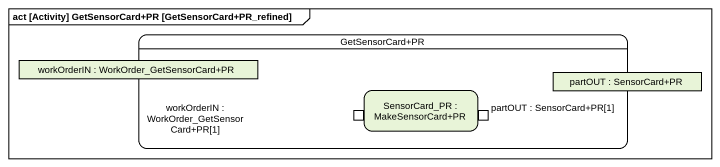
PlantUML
@startuml
mainframe act [Activity] GetSensorCard+PR [GetSensorCard+PR_refined]
hide empty description
state "GetSensorCard+PR" as GetSensorCard_PR {
  state "workOrderIN : WorkOrder_GetSensorCard+PR" as workOrderIN <<object>>
  state "partOUT : SensorCard+PR" as partOUT <<object>>
  state "SensorCard_PR : MakeSensorCard+PR" as SensorCard_PR {
    state "workOrderIN : WorkOrder_GetSensorCard+PR[1]" as workOrderIN_WorkOrder <<inputPin>>
    state "partOUT : SensorCard+PR[1]" as partOUT_SensorCard_PR_1 <<outputPin>>
  }
}
@enduml
